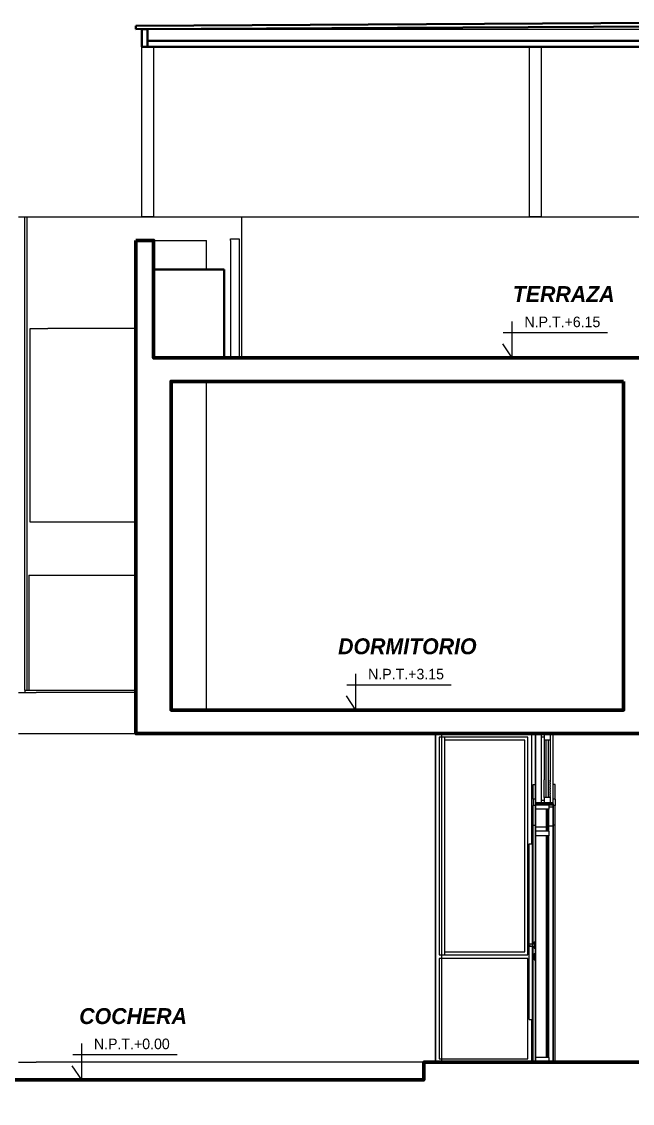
# Model space of a CAD drawing. Header units: millimetres. Extents: x 10612.9 to 10705, y -16533.4 to -16503.9.
# Drawn here: x 10670.6 to 10675.8, y -16526.84 to -16517.63 of the extents above; entities that cross this region are included whole.
import ezdxf
from ezdxf.enums import TextEntityAlignment as Align

# ---------------------------------------------------------------- set-up
doc = ezdxf.new("R2010")
doc.units = ezdxf.units.MM
for name, color, linetype, lineweight in [('COTASS', 7, 'Continuous', 5), ('Nuevo_Muro_Pluma_Nº__32', 15, 'Continuous', 35), ('Nuevo_p2_Pluma_Nº__27', 7, 'Continuous', 35), ('Nuevo_Sanitarios_Pluma_Nº__30', 134, 'Continuous', 35), ('p2', 53, 'Continuous', 20)]:
    doc.layers.add(name, color=color, linetype=linetype, lineweight=lineweight)
for name, color, linetype, lineweight, true_color in [('Nuevo_p2_Pluma_Nº__29', 7, 'Continuous', 35, 0x3dad99), ('Nuevo_p2_Pluma_Nº__87', 7, 'Continuous', 20, 0x6a6a6a), ('Nuevo_p2_Pluma_Nº__88', 7, 'Continuous', 20, 0xfd4435), ('Nuevo_p2_Pluma_Nº__89', 7, 'Continuous', 20, 0x71cebe), ('Nuevo_p2_Pluma_Nº__90', 7, 'Continuous', 20, 0x00bfbf), ('Nuevo_Puertas ARCHICAD_Pluma_Nº__23', 7, 'Continuous', 20, 0xff6600), ('Nuevo_Puertas ARCHICAD_Pluma_Nº__3', 7, 'Continuous', 18, 0xff6600), ('Nuevo_Puertas ARCHICAD_Pluma_Nº__43', 7, 'Continuous', 18, 0xff6600), ('Nuevo_Sanitarios_Pluma_Nº__29', 7, 'Continuous', 35, 0x3dad99), ('Nuevo_Sanitarios_Pluma_Nº__90', 7, 'Continuous', 20, 0x00bfbf), ('Nuevo_Ventanas ARCHICAD_Pluma_Nº__23', 7, 'Continuous', 20, 0xff6600), ('Nuevo_Ventanas ARCHICAD_Pluma_Nº__3', 7, 'Continuous', 18, 0xff6600), ('Nuevo_Ventanas ARCHICAD_Pluma_Nº__87', 7, 'Continuous', 20, 0x6a6a6a)]:
    doc.layers.add(name, color=color, linetype=linetype, lineweight=lineweight, true_color=true_color)
doc.styles.add('stylus', font='stylu.ttf')
doc.styles.add('TEXTO PRINCIPAL', font='swissek.ttf', dxfattribs={"height": 0.15})

# ---------------------------------------------------------------- blocks, each defined once
blk = doc.blocks.new('TRJHTRJHR')
at = {"layer": 'p2'}
for q in [(2575.0852, 1629.6906, 0), (2575.0053, 1629.5009, 0)]:
    blk.add_line((2575.0852, 1629.3808, 0), q, dxfattribs=at)
at = {"layer": 'p2', "elevation": 0}
blk.add_lwpolyline([(2575.8967, 1629.5929), (2575.0087, 1629.5929), (2575.0087, 1629.5929)], dxfattribs=at)

msp = doc.modelspace()

# ---------------------------------------------------------------- linework, layer by layer
for p, q in [((10674.9766, -16526.4896), (10674.9766, -16523.6896)), ((10675.1266, -16524.2896), (10675.1266, -16526.4896))]:
    msp.add_line(p, q)
at = {"lineweight": 60}
for points in [[(10681.4266, -16520.4896), (10682.7766, -16520.4896), (10682.7766, -16518.2896), (10682.9266, -16518.2896), (10682.9266, -16520.4896), (10686.8766, -16520.4896), (10686.8766, -16519.2896), (10687.0266, -16519.2896), (10687.0266, -16520.6896), (10682.9266, -16520.6896), (10682.9266, -16523.6896), (10675.0766, -16523.6896), (10675.0266, -16523.6896), (10671.7266, -16523.6896), (10671.5766, -16523.6896), (10671.5766, -16519.4896)], [(10671.5766, -16519.4896), (10671.7266, -16519.4896), (10671.7266, -16520.4896), (10681.2766, -16520.4896)], [(10666.9084, -16526.8396), (10667.4416, -16526.8396), (10667.4416, -16526.6396), (10674.0266, -16526.6396), (10674.0266, -16526.4896), (10686.5766, -16526.4896), (10686.5766, -16526.6396), (10688.4266, -16526.6396), (10688.4266, -16523.6896), (10688.5766, -16523.6896), (10688.5766, -16526.6396), (10689.3831, -16526.6396)], [(10666.9084, -16526.8396), (10667.4416, -16526.8396), (10667.4416, -16526.6396), (10674.0266, -16526.6396), (10674.0266, -16526.4896), (10686.5766, -16526.4896), (10686.5766, -16526.6396), (10688.4266, -16526.6396), (10688.4266, -16523.6896), (10688.5766, -16523.6896), (10688.5766, -16526.6396), (10689.1675, -16526.6396)]]:
    msp.add_lwpolyline(points, dxfattribs=at)
msp.add_lwpolyline([(10675.7266, -16520.6896), (10671.8766, -16520.6896), (10671.8766, -16523.4896), (10675.7266, -16523.4896)], close=True, dxfattribs=at)
at = {"lineweight": 60, "flags": 128}
msp.add_lwpolyline([(10675.1266, -16524.2896), (10675.0916, -16524.2896), (10674.9766, -16524.2896)], dxfattribs=at)
at = {"layer": 'Nuevo_Muro_Pluma_Nº__32', "color": 15, "linetype": 'Continuous', "lineweight": 35}
for p, q in [((10678.2766, -16517.6256), (10671.5765, -16517.6599)), ((10671.5765, -16517.6599), (10671.5766, -16517.6898)), ((10678.2766, -16517.6556), (10671.5766, -16517.6898))]:
    msp.add_line(p, q, dxfattribs=at)
at = {"layer": 'Nuevo_p2_Pluma_Nº__27', "color": 7, "linetype": 'Continuous', "lineweight": 35}
for p, q in [((10671.5766, -16519.4896), (10671.5766, -16520.4896)), ((10671.7266, -16519.4896), (10671.7266, -16519.7368))]:
    msp.add_line(p, q, dxfattribs=at)
at = {"layer": 'Nuevo_p2_Pluma_Nº__29', "color": 135, "linetype": 'Continuous', "lineweight": 35, "true_color": 0x3dad99}
for p, q in [((10672.3283, -16519.7368), (10671.7266, -16519.7368)), ((10672.3283, -16519.7368), (10672.3283, -16520.4896)), ((10674.9532, -16526.4896), (10674.0266, -16526.4896))]:
    msp.add_line(p, q, dxfattribs=at)
at = {"layer": 'Nuevo_p2_Pluma_Nº__29', "color": 135, "linetype": 'Continuous', "lineweight": 35, "true_color": 0x3dad99, "flags": 128}
msp.add_lwpolyline([(10675.0266, -16526.4896), (10674.9766, -16526.4896), (10674.9532, -16526.4896)], dxfattribs=at)
at = {"layer": 'Nuevo_p2_Pluma_Nº__87', "color": 251, "linetype": 'Continuous', "lineweight": 20, "true_color": 0x6a6a6a}
for p, q in [((10670.5766, -16519.2896), (10670.6316, -16519.2896)), ((10670.6516, -16519.2896), (10672.4766, -16519.2896)), ((10672.4766, -16519.2896), (10678.2766, -16519.2896)), ((10672.4766, -16519.2896), (10672.4766, -16520.4896)), ((10671.7266, -16519.4896), (10672.1766, -16519.4896)), ((10672.1766, -16519.7368), (10672.1766, -16519.4896)), ((10672.3816, -16519.4746), (10672.4566, -16519.4746)), ((10672.3816, -16519.4896), (10672.3816, -16519.4746)), ((10672.3816, -16519.4896), (10672.3816, -16520.4896)), ((10672.4566, -16519.4746), (10672.4566, -16519.4896)), ((10672.4566, -16519.4896), (10672.4566, -16520.4896)), ((10670.6766, -16520.2396), (10670.8266, -16520.2396)), ((10670.6766, -16520.4896), (10670.6766, -16520.2396)), ((10671.5766, -16520.2396), (10670.8266, -16520.2396)), ((10670.6766, -16521.8896), (10670.6766, -16520.6896)), ((10672.1766, -16523.4896), (10672.1766, -16520.6896)), ((10671.5766, -16521.8896), (10670.6766, -16521.8896)), ((10670.6666, -16522.3396), (10670.6666, -16523.3196)), ((10670.6666, -16522.3396), (10671.5766, -16522.3396)), ((10670.5766, -16523.3396), (10670.7266, -16523.3396)), ((10671.5766, -16523.3396), (10670.7266, -16523.3396)), ((10675.1266, -16524.2896), (10675.1266, -16523.6896)), ((10674.0266, -16526.4896), (10670.7266, -16526.4896))]:
    msp.add_line(p, q, dxfattribs=at)
at = {"layer": 'Nuevo_p2_Pluma_Nº__88', "color": 20, "linetype": 'Continuous', "lineweight": 20, "true_color": 0xfd4435}
for p, q in [((10670.6316, -16523.3196), (10670.6316, -16519.2896)), ((10670.6316, -16519.2896), (10670.6516, -16519.2896)), ((10670.6516, -16523.3196), (10670.6516, -16519.2896)), ((10674.9223, -16524.6278), (10674.9243, -16524.6278)), ((10674.9223, -16526.1248), (10674.9223, -16524.6278)), ((10674.9243, -16524.6278), (10674.9298, -16524.6278)), ((10674.9298, -16524.6278), (10674.9373, -16524.6278)), ((10674.9373, -16524.6278), (10674.9448, -16524.6278)), ((10674.9448, -16524.6278), (10674.9503, -16524.6278)), ((10674.9503, -16524.6278), (10674.9523, -16524.6278)), ((10674.9523, -16526.1248), (10674.9523, -16524.6278)), ((10674.9223, -16526.1248), (10674.9243, -16526.1248)), ((10674.9243, -16526.1248), (10674.9298, -16526.1248)), ((10674.9298, -16526.1248), (10674.9373, -16526.1248)), ((10674.9373, -16526.1248), (10674.9448, -16526.1248)), ((10674.9448, -16526.1248), (10674.9503, -16526.1248)), ((10674.9503, -16526.1248), (10674.9523, -16526.1248))]:
    msp.add_line(p, q, dxfattribs=at)
at = {"layer": 'Nuevo_p2_Pluma_Nº__89', "color": 123, "linetype": 'Continuous', "lineweight": 20, "true_color": 0x71cebe}
for p, q in [((10670.6766, -16520.6896), (10670.6766, -16520.4896)), ((10670.5766, -16523.6896), (10671.5766, -16523.6896)), ((10670.5766, -16526.4896), (10670.7266, -16526.4896))]:
    msp.add_line(p, q, dxfattribs=at)
at = {"layer": 'Nuevo_p2_Pluma_Nº__90', "color": 132, "linetype": 'Continuous', "lineweight": 20, "true_color": 0x00bfbf}
for q in [(10670.6316, -16523.3396), (10671.5766, -16523.3196)]:
    msp.add_line((10670.6316, -16523.3196), q, dxfattribs=at)
at = {"layer": 'Nuevo_Puertas ARCHICAD_Pluma_Nº__23', "color": 30, "linetype": 'Continuous', "lineweight": 20, "true_color": 0xff6600}
for p, q in [((10675.0916, -16524.3323), (10674.9766, -16524.3323)), ((10674.9766, -16524.5214), (10674.9766, -16524.5614)), ((10675.0916, -16524.5214), (10674.9766, -16524.5214)), ((10675.0916, -16524.5214), (10675.0916, -16524.5614)), ((10675.0916, -16524.5614), (10674.9766, -16524.5614)), ((10674.9766, -16526.4496), (10674.9766, -16526.4896)), ((10675.0916, -16526.4496), (10674.9766, -16526.4496)), ((10675.0916, -16526.4496), (10675.0916, -16526.4896))]:
    msp.add_line(p, q, dxfattribs=at)
at = {"layer": 'Nuevo_Puertas ARCHICAD_Pluma_Nº__23', "color": 30, "linetype": 'Continuous', "lineweight": 20, "true_color": 0xff6600, "flags": 128}
for points in [[(10674.9766, -16524.2896), (10674.9766, -16524.3035), (10674.9766, -16524.3323)], [(10675.0916, -16524.2896), (10675.0916, -16524.3163), (10675.0916, -16524.3323)]]:
    msp.add_lwpolyline(points, dxfattribs=at)
at = {"layer": 'Nuevo_Puertas ARCHICAD_Pluma_Nº__3', "color": 30, "linetype": 'Continuous', "lineweight": 18, "true_color": 0xff6600}
for p, q in [((10674.9576, -16524.1373), (10674.9576, -16524.1244)), ((10674.9576, -16524.1244), (10674.9766, -16524.1244)), ((10674.9576, -16524.1758), (10674.9576, -16524.1373)), ((10674.9576, -16524.2395), (10674.9576, -16524.1758)), ((10675.1456, -16524.1244), (10675.1266, -16524.1244)), ((10675.1456, -16524.1373), (10675.1456, -16524.1244)), ((10675.1456, -16524.1758), (10675.1456, -16524.1373)), ((10675.1456, -16524.2395), (10675.1456, -16524.1758)), ((10674.9576, -16524.2498), (10674.9576, -16524.2395)), ((10674.9576, -16524.2498), (10674.9576, -16524.3035)), ((10674.9766, -16524.2498), (10674.9576, -16524.2498)), ((10675.1456, -16524.2498), (10675.1266, -16524.2498)), ((10675.1456, -16524.2498), (10675.1456, -16524.2395)), ((10675.1456, -16524.2498), (10675.1456, -16524.3035)), ((10674.9576, -16524.3645), (10674.9576, -16524.3035)), ((10674.9766, -16524.3035), (10674.9576, -16524.3035)), ((10674.9576, -16524.4692), (10674.9576, -16524.3645)), ((10674.9766, -16524.3844), (10674.9766, -16524.3323)), ((10675.1266, -16524.3163), (10675.0916, -16524.3163)), ((10675.0916, -16524.3844), (10675.0916, -16524.3323)), ((10675.1266, -16524.3035), (10675.1266, -16524.3163)), ((10675.1456, -16524.3035), (10675.1266, -16524.3035)), ((10675.1266, -16524.3733), (10675.1266, -16524.3163)), ((10675.1266, -16524.4763), (10675.1266, -16524.3733)), ((10675.1456, -16524.3645), (10675.1456, -16524.3035)), ((10675.1456, -16524.4692), (10675.1456, -16524.3645)), ((10674.9766, -16524.4853), (10674.9766, -16524.3844)), ((10675.0916, -16524.4853), (10675.0916, -16524.3844)), ((10674.9576, -16525.4796), (10674.9576, -16524.4692)), ((10674.9576, -16524.4692), (10674.9766, -16524.4692)), ((10674.9576, -16524.6111), (10674.9576, -16524.4692)), ((10674.9765, -16524.5494), (10674.9765, -16524.6017)), ((10674.9766, -16524.5214), (10674.9766, -16524.4853)), ((10674.9766, -16524.4853), (10675.0916, -16524.4853)), ((10675.0916, -16524.4763), (10675.1266, -16524.4763)), ((10675.0916, -16524.5214), (10675.0916, -16524.4853)), ((10675.1456, -16524.4692), (10675.1266, -16524.4692)), ((10675.1266, -16526.4896), (10675.1266, -16524.4763)), ((10675.1266, -16524.6111), (10675.1266, -16524.4763)), ((10675.1456, -16526.4896), (10675.1456, -16524.4692)), ((10675.1456, -16524.6111), (10675.1456, -16524.4692)), ((10674.9766, -16526.4496), (10674.9766, -16524.5614)), ((10674.9766, -16524.6111), (10674.9766, -16524.5614)), ((10675.0916, -16526.4496), (10675.0916, -16524.5614)), ((10675.0916, -16524.6111), (10675.0916, -16524.5614)), ((10674.9765, -16524.8022), (10674.9765, -16524.8545)), ((10674.9765, -16524.8871), (10674.9765, -16524.9394)), ((10674.9765, -16524.972), (10674.9765, -16525.0243)), ((10674.9765, -16525.057), (10674.9765, -16525.1092)), ((10674.9765, -16525.1419), (10674.9765, -16525.1941)), ((10674.9765, -16525.2268), (10674.9765, -16525.2791)), ((10674.9765, -16525.3117), (10674.9765, -16525.364)), ((10674.9765, -16525.3813), (10674.9765, -16525.4336)), ((10674.9666, -16525.4662), (10674.9666, -16525.4626)), ((10674.9666, -16525.4761), (10674.9666, -16525.4662)), ((10674.9666, -16525.4796), (10674.9666, -16525.4761)), ((10674.9667, -16525.4626), (10674.9765, -16525.4626)), ((10674.9765, -16525.4626), (10674.9765, -16525.4336)), ((10674.9145, -16525.4825), (10674.9116, -16525.4896)), ((10674.9116, -16525.4896), (10674.9145, -16525.4967)), ((10674.9161, -16525.4825), (10674.9133, -16525.4896)), ((10674.9133, -16525.4896), (10674.9161, -16525.4967)), ((10674.9216, -16525.4796), (10674.9145, -16525.4825)), ((10674.9145, -16525.4967), (10674.9216, -16525.4996)), ((10674.9209, -16525.4825), (10674.9188, -16525.4896)), ((10674.9188, -16525.4896), (10674.9209, -16525.4967)), ((10674.9216, -16525.4796), (10674.9228, -16525.4796)), ((10674.9216, -16525.4996), (10674.9228, -16525.4996)), ((10674.9228, -16525.4796), (10674.926, -16525.4796)), ((10674.9228, -16525.4996), (10674.926, -16525.4996)), ((10674.926, -16525.4796), (10674.9309, -16525.4796)), ((10674.926, -16525.4996), (10674.9309, -16525.4996)), ((10674.9281, -16525.4825), (10674.927, -16525.4896)), ((10674.927, -16525.4896), (10674.9281, -16525.4967)), ((10674.9309, -16525.4796), (10674.9366, -16525.4796)), ((10674.9309, -16525.4996), (10674.9366, -16525.4996)), ((10674.9366, -16525.4796), (10674.9666, -16525.4796)), ((10674.9366, -16525.4996), (10674.9666, -16525.4996)), ((10674.9576, -16526.4896), (10674.9576, -16525.4996)), ((10674.9666, -16525.4796), (10674.9666, -16525.4825)), ((10674.9666, -16525.4825), (10674.9666, -16525.4896)), ((10674.9666, -16525.4896), (10674.9666, -16525.4967)), ((10674.9666, -16525.4967), (10674.9666, -16525.4996)), ((10674.9666, -16525.5031), (10674.9666, -16525.4996)), ((10674.9666, -16525.513), (10674.9666, -16525.5031)), ((10674.9666, -16525.5166), (10674.9666, -16525.513)), ((10674.9666, -16525.5662), (10674.9666, -16525.5626)), ((10674.9666, -16525.5761), (10674.9666, -16525.5662)), ((10674.9667, -16525.5166), (10674.9765, -16525.5166)), ((10674.9667, -16525.5626), (10674.9765, -16525.5626)), ((10674.9765, -16525.5555), (10674.9765, -16525.5032)), ((10674.9666, -16525.5896), (10674.9666, -16525.5761)), ((10674.9666, -16525.6031), (10674.9666, -16525.5896)), ((10674.9666, -16525.613), (10674.9666, -16525.6031)), ((10674.9666, -16525.6166), (10674.9666, -16525.613)), ((10674.9667, -16525.6166), (10674.9765, -16525.6166)), ((10674.9765, -16525.6404), (10674.9765, -16525.5881)), ((10674.9765, -16525.7253), (10674.9765, -16525.6731)), ((10674.9765, -16525.8102), (10674.9765, -16525.758)), ((10674.9765, -16525.8952), (10674.9765, -16525.8429)), ((10674.9765, -16525.9801), (10674.9765, -16525.9278)), ((10674.9765, -16526.065), (10674.9765, -16526.0127)), ((10674.9765, -16526.1499), (10674.9765, -16526.0977)), ((10674.9765, -16526.2348), (10674.9765, -16526.1826)), ((10674.9765, -16526.3198), (10674.9765, -16526.2675)), ((10674.9765, -16526.4047), (10674.9765, -16526.3524)), ((10674.9765, -16526.4896), (10674.9765, -16526.4373))]:
    msp.add_line(p, q, dxfattribs=at)
at = {"layer": 'Nuevo_Puertas ARCHICAD_Pluma_Nº__43', "color": 30, "linetype": 'Continuous', "lineweight": 18, "true_color": 0xff6600}
for p, q in [((10675.0676, -16524.3323), (10675.0676, -16524.5214)), ((10675.0796, -16524.5214), (10675.0796, -16524.3323)), ((10675.0676, -16524.5614), (10675.0676, -16524.6111)), ((10675.0676, -16524.5614), (10675.0676, -16526.4496)), ((10675.0796, -16526.4496), (10675.0796, -16524.5614)), ((10675.0796, -16524.6111), (10675.0796, -16524.5614))]:
    msp.add_line(p, q, dxfattribs=at)
at = {"layer": 'Nuevo_Sanitarios_Pluma_Nº__29', "color": 135, "linetype": 'Continuous', "lineweight": 35, "true_color": 0x3dad99}
for p, q in [((10671.6765, -16517.7896), (10678.2766, -16517.7896)), ((10671.6765, -16517.8396), (10678.2766, -16517.8396))]:
    msp.add_line(p, q, dxfattribs=at)
at = {"layer": 'Nuevo_Sanitarios_Pluma_Nº__30', "color": 134, "linetype": 'Continuous', "lineweight": 35}
for p, q in [((10671.6265, -16517.6896), (10671.6765, -16517.6896)), ((10671.6265, -16517.6896), (10671.6265, -16517.8396)), ((10671.6765, -16517.6896), (10671.6765, -16517.7896)), ((10671.6765, -16517.7896), (10671.6765, -16517.8396)), ((10671.6265, -16517.8396), (10671.6765, -16517.8396))]:
    msp.add_line(p, q, dxfattribs=at)
at = {"layer": 'Nuevo_Sanitarios_Pluma_Nº__90', "color": 132, "linetype": 'Continuous', "lineweight": 20, "true_color": 0x00bfbf}
msp.add_line((10671.6765, -16517.6896), (10678.2766, -16517.6896), dxfattribs=at)
for points in [[(10671.6266, -16517.8396), (10671.7266, -16517.8396), (10671.7266, -16519.2896), (10671.6266, -16519.2896)], [(10674.9265, -16517.8396), (10675.0265, -16517.8396), (10675.0265, -16519.2896), (10674.9265, -16519.2896)]]:
    msp.add_lwpolyline(points, close=True, dxfattribs=at)
at = {"layer": 'Nuevo_Ventanas ARCHICAD_Pluma_Nº__23', "color": 30, "linetype": 'Continuous', "lineweight": 20, "true_color": 0xff6600}
for p, q in [((10675.0266, -16523.6896), (10675.0266, -16523.7196)), ((10675.0516, -16523.7196), (10675.0266, -16523.7196)), ((10675.0766, -16523.6896), (10675.0766, -16523.6946)), ((10675.1016, -16523.6946), (10675.1016, -16523.7446)), ((10675.1016, -16523.7446), (10675.0516, -16523.7446)), ((10675.0666, -16523.7446), (10675.0666, -16524.2346)), ((10675.0866, -16524.2346), (10675.0866, -16523.7446)), ((10675.0266, -16524.2596), (10675.0266, -16524.2896)), ((10675.0516, -16524.2596), (10675.0266, -16524.2596)), ((10675.1016, -16524.2346), (10675.0516, -16524.2346)), ((10675.1016, -16524.2346), (10675.1016, -16524.2846)), ((10675.0766, -16524.2896), (10675.0266, -16524.2896)), ((10675.0766, -16524.2846), (10675.0766, -16524.2896))]:
    msp.add_line(p, q, dxfattribs=at)
at = {"layer": 'Nuevo_Ventanas ARCHICAD_Pluma_Nº__23', "color": 30, "linetype": 'Continuous', "lineweight": 20, "true_color": 0xff6600, "flags": 128}
for points in [[(10675.0516, -16523.6946), (10675.0516, -16523.7196), (10675.0516, -16523.7446)], [(10675.1016, -16523.6946), (10675.0766, -16523.6946), (10675.0516, -16523.6946)], [(10675.0516, -16524.2346), (10675.0516, -16524.2596), (10675.0516, -16524.2846)], [(10675.1016, -16524.2846), (10675.0766, -16524.2846), (10675.0516, -16524.2846)]]:
    msp.add_lwpolyline(points, dxfattribs=at)
at = {"layer": 'Nuevo_Ventanas ARCHICAD_Pluma_Nº__3', "color": 30, "linetype": 'Continuous', "lineweight": 18, "true_color": 0xff6600}
for p, q in [((10674.1266, -16523.6896), (10674.1266, -16523.7196)), ((10674.1266, -16523.7196), (10674.1266, -16526.4596)), ((10674.1272, -16523.7196), (10674.1272, -16523.6896)), ((10674.1272, -16526.4596), (10674.1272, -16523.7196)), ((10674.1572, -16523.7196), (10674.1572, -16525.5746)), ((10674.1766, -16523.7196), (10674.1572, -16523.7196)), ((10674.1766, -16523.6896), (10674.1766, -16523.7196)), ((10674.1766, -16523.7196), (10674.1766, -16525.5746)), ((10674.9121, -16523.7196), (10674.1766, -16523.7196)), ((10674.2016, -16523.7196), (10674.2016, -16523.7446)), ((10674.9121, -16525.5746), (10674.9121, -16523.7196)), ((10674.9421, -16523.6896), (10674.9421, -16523.7196)), ((10674.9421, -16523.7196), (10674.9421, -16524.6278)), ((10675.0266, -16523.7196), (10675.0266, -16524.2596)), ((10674.2016, -16523.7446), (10674.2016, -16525.5496)), ((10674.8871, -16523.7446), (10674.2016, -16523.7446)), ((10674.8871, -16525.5496), (10674.8871, -16523.7446)), ((10675.0516, -16523.7446), (10675.0516, -16523.8941)), ((10675.1016, -16523.7446), (10675.1016, -16523.7468)), ((10675.1016, -16523.7468), (10675.1016, -16524.1025)), ((10675.1016, -16523.7523), (10675.1016, -16523.7612)), ((10675.1016, -16523.7668), (10675.1016, -16523.7757)), ((10675.1016, -16523.7812), (10675.1016, -16523.7901)), ((10675.1016, -16523.7957), (10675.1016, -16523.8045)), ((10675.1016, -16523.8101), (10675.1016, -16523.819)), ((10675.0516, -16523.8941), (10675.0516, -16524.0851)), ((10675.1016, -16523.8245), (10675.1016, -16523.8334)), ((10675.1016, -16523.839), (10675.1016, -16523.8478)), ((10675.1016, -16523.8534), (10675.1016, -16523.8623)), ((10675.1016, -16523.8678), (10675.1016, -16523.8767)), ((10675.1016, -16523.8823), (10675.1016, -16523.8912)), ((10675.0516, -16524.2346), (10675.0516, -16524.0851)), ((10675.1016, -16524.0969), (10675.1016, -16524.088)), ((10675.1016, -16524.1114), (10675.1016, -16524.1025)), ((10675.1016, -16524.1114), (10675.1016, -16524.1169)), ((10675.1016, -16524.1258), (10675.1016, -16524.1169)), ((10675.1016, -16524.1258), (10675.1016, -16524.1313)), ((10675.1016, -16524.1402), (10675.1016, -16524.1313)), ((10675.1016, -16524.1402), (10675.1016, -16524.1458)), ((10675.1016, -16524.1547), (10675.1016, -16524.1458)), ((10675.1016, -16524.1547), (10675.1016, -16524.1602)), ((10675.1016, -16524.1691), (10675.1016, -16524.1602)), ((10675.1016, -16524.1691), (10675.1016, -16524.1747)), ((10675.1016, -16524.1835), (10675.1016, -16524.1747)), ((10675.1016, -16524.1835), (10675.1016, -16524.1891)), ((10675.1016, -16524.198), (10675.1016, -16524.1891)), ((10675.1016, -16524.198), (10675.1016, -16524.2035)), ((10675.1016, -16524.2124), (10675.1016, -16524.2035)), ((10675.1016, -16524.2124), (10675.1016, -16524.218)), ((10675.1016, -16524.2268), (10675.1016, -16524.218)), ((10675.1016, -16524.2268), (10675.1016, -16524.2324)), ((10675.1016, -16524.2346), (10675.1016, -16524.2324)), ((10674.2016, -16525.5496), (10674.2016, -16525.5746)), ((10674.2016, -16525.5496), (10674.8871, -16525.5496)), ((10674.1572, -16525.5746), (10674.1766, -16525.5746)), ((10674.1572, -16525.6046), (10674.1572, -16526.4596)), ((10674.1766, -16525.6046), (10674.1572, -16525.6046)), ((10674.1766, -16525.5746), (10674.1766, -16525.6046)), ((10674.1766, -16525.5746), (10674.9121, -16525.5746)), ((10674.1766, -16525.6046), (10674.1766, -16526.4596)), ((10674.9121, -16525.6046), (10674.1766, -16525.6046)), ((10674.9121, -16526.4596), (10674.9121, -16525.6046)), ((10674.9421, -16526.1248), (10674.9421, -16526.4596)), ((10674.1266, -16526.4596), (10674.1266, -16526.4896)), ((10674.1272, -16526.4896), (10674.1272, -16526.4596)), ((10674.1572, -16526.4596), (10674.9121, -16526.4596)), ((10674.1766, -16526.4596), (10674.1766, -16526.4896)), ((10674.9421, -16526.4596), (10674.9421, -16526.4896))]:
    msp.add_line(p, q, dxfattribs=at)
at = {"layer": 'Nuevo_Ventanas ARCHICAD_Pluma_Nº__87', "color": 251, "linetype": 'Continuous', "lineweight": 20, "true_color": 0x6a6a6a}
msp.add_line((10675.1266, -16524.2896), (10674.9766, -16524.2896), dxfattribs=at)

# ---------------------------------------------------------------- block references
at = {"layer": 'COTASS'}
for p in [(8099.6948, -18149.8704, 0), (8098.364, -18152.8704, 0), (8096.03, -18156.0204, 0)]:
    msp.add_blockref('TRJHTRJHR', p, dxfattribs=at)

# ---------------------------------------------------------------- texts
at = {"style": 'stylus'}
for s, p in [('N.P.T.+6.15', (10675.2064, -16520.1831, 0)), ('N.P.T.+3.15', (10673.8756, -16523.1831, 0)), ('N.P.T.+0.00', (10671.5417, -16526.3331, 0))]:
    msp.add_text(s, height=0.09, dxfattribs=at).set_placement(p, align=Align.MIDDLE_CENTER)
at = {"char_height": 0.13558, "width": 1.779786, "attachment_point": 1, "style": 'TEXTO PRINCIPAL'}
for s, insert in [('\\pxqc;{\\fCentury Gothic|b1|i1|c0|p34;TERRAZA}', (10674.3275, -16519.8786, 0)), ('\\pxqc;{\\fCentury Gothic|b1|i1|c0|p34;DORMITORIO}', (10672.9967, -16522.8786, 0)), ('\\pxqc;{\\fCentury Gothic|b1|i1|c0|p34;COCHERA}', (10670.6628, -16526.0286, 0))]:
    msp.add_mtext(s, dxfattribs=dict(at, insert=insert))

doc.saveas('drawing.dxf')
